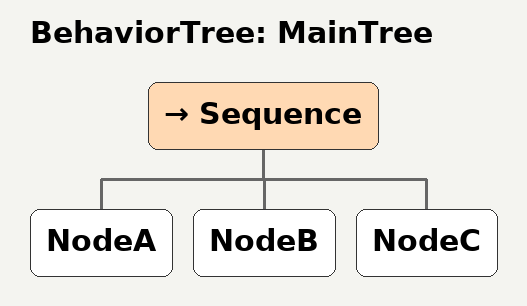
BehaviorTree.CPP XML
<root main_tree_to_execute="MainTree">
    <BehaviorTree ID="MainTree">
        <Sequence>
            <NodeA/>
            <NodeB/>
            <NodeC/>
        </Sequence>
    </BehaviorTree>
</root>
